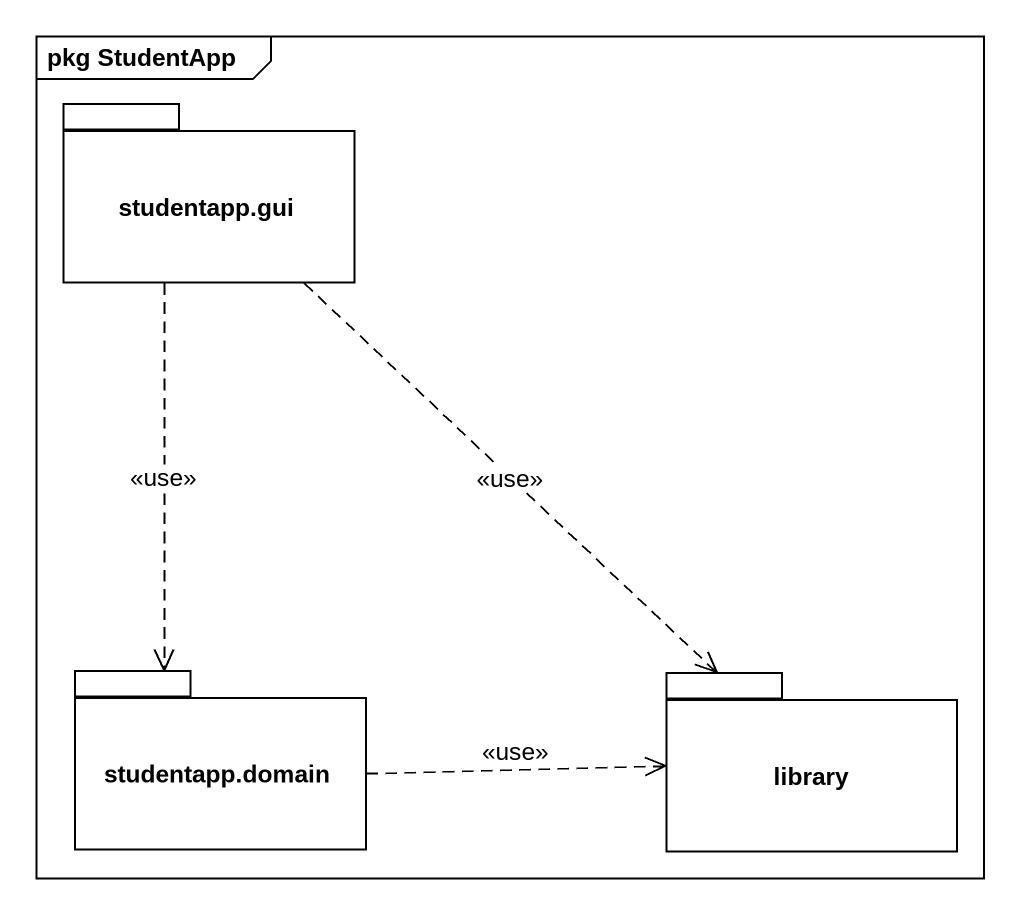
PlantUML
@startuml
mainframe pkg StudentApp
package "studentapp.gui" as studentapp_gui {
}
package "studentapp.domain" as studentapp_domain {
}
package library {
}
studentapp_gui ..> studentapp_domain : <<use>>
studentapp_gui ..> library : <<use>>
studentapp_domain .right.> library : <<use>>
@enduml
